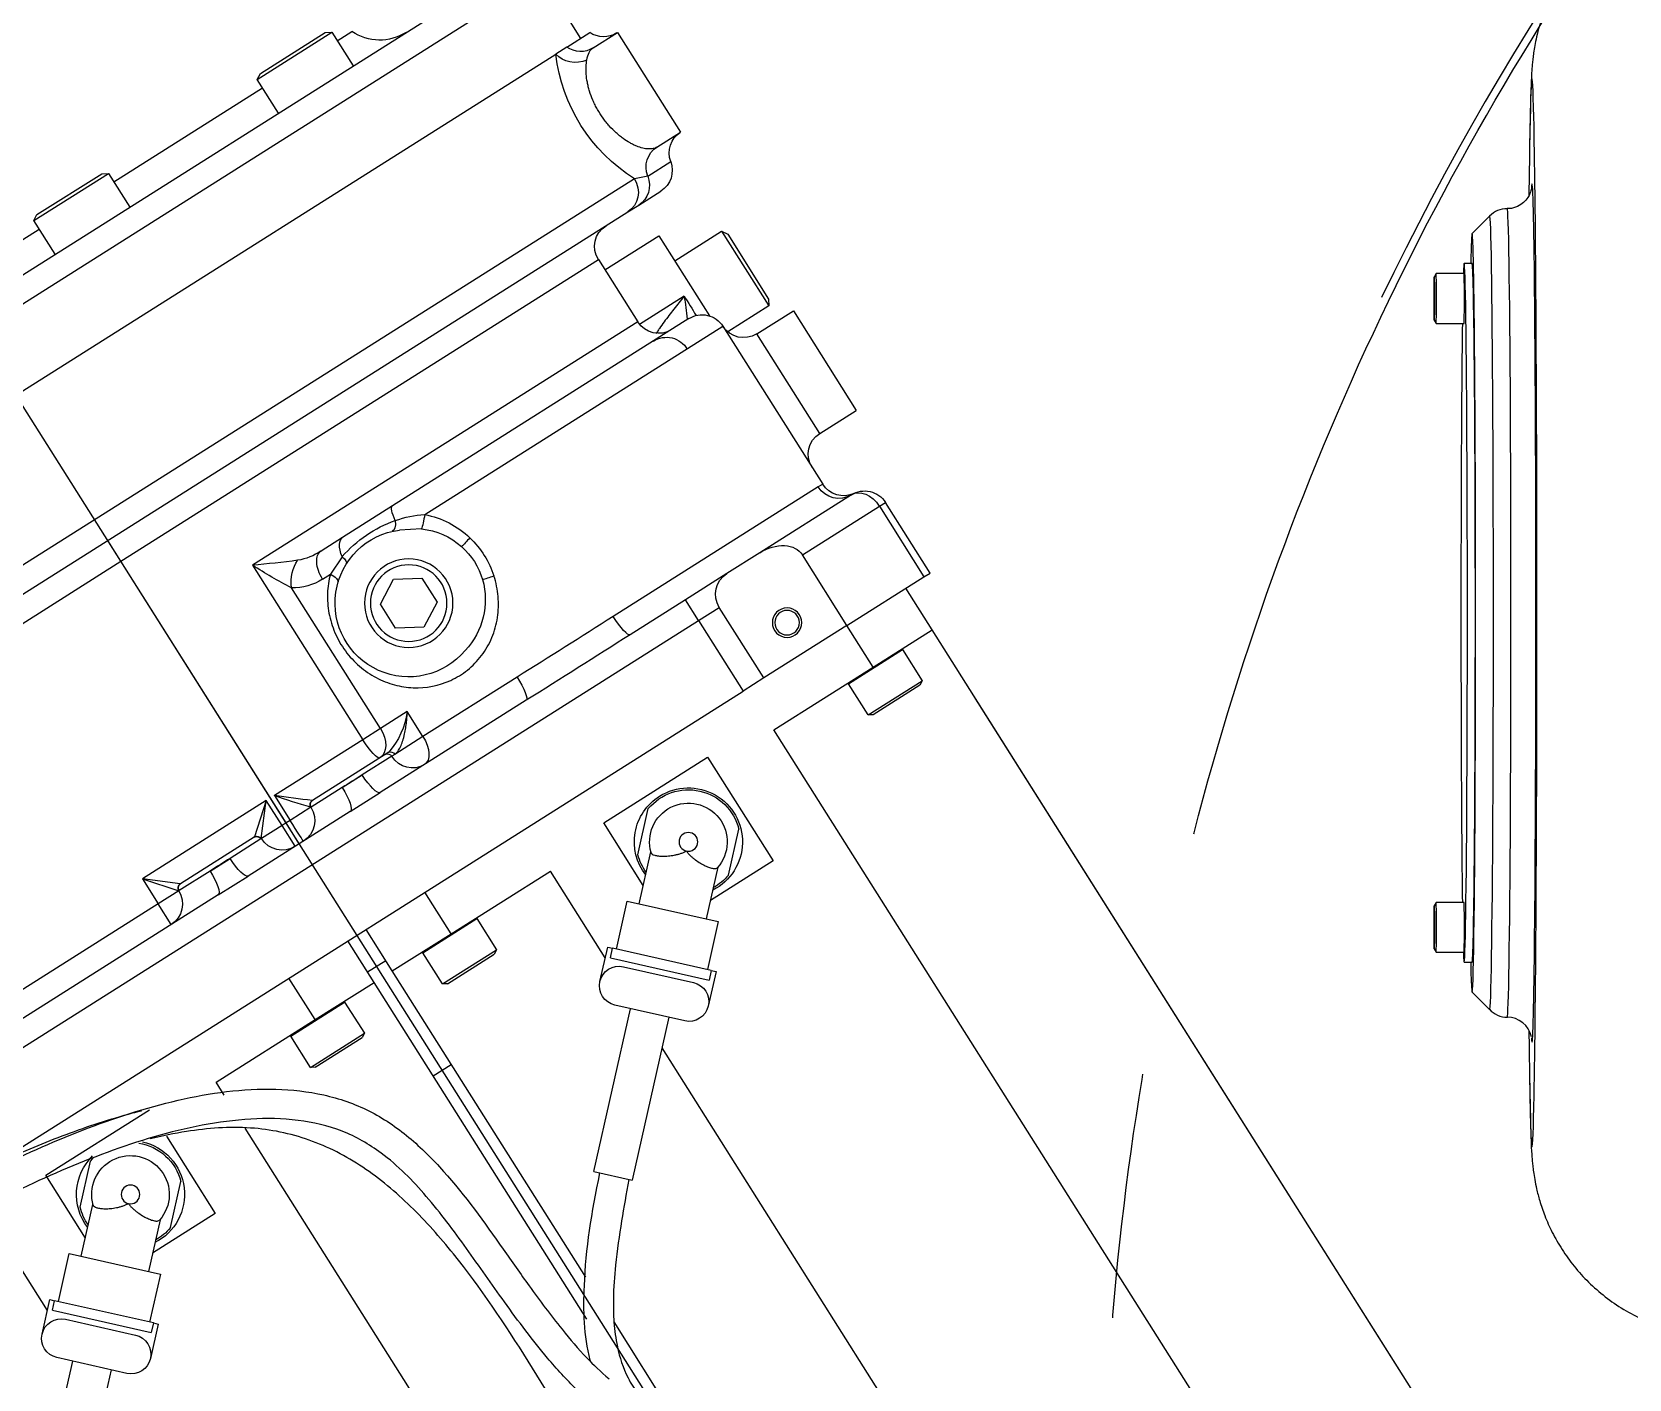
# Model space of a CAD drawing. Header units: millimetres. Extents: x 10462777 to 22643323, y 453826 to 1389191.
# Drawn here: x 11287903.1 to 11288228.3, y 583470.5 to 583744.7 of the extents above; entities that cross this region are included whole.
import ezdxf

# ---------------------------------------------------------------- set-up
doc = ezdxf.new("R2010")
doc.units = ezdxf.units.MM
doc.header["$LTSCALE"] = 200
doc.header["$MEASUREMENT"] = 0
doc.linetypes.add('CENTER2', pattern=[1.125, 0.75, -0.125, 0.125, -0.125])
doc.linetypes.add('PHANTOM', pattern=[2.5, 1.25, -0.25, 0.25, -0.25, 0.25, -0.25])
doc.layers.get('0').update_dxf_attribs({"linetype": 'CONTINUOUS'})
for name, color, linetype in [('$DDT_AUDIT_GENERATED_(1626)', 7, 'CONTINUOUS'), ('$DDT_AUDIT_GENERATED_(77F)', 7, 'CONTINUOUS'), ('$DDT_AUDIT_GENERATED_(7ED)', 7, 'CONTINUOUS'), ('A290-7324-X391', 7, 'CONTINUOUS'), ('A290-7329-X401', 7, 'CONTINUOUS'), ('A290-7329-X402', 7, 'CONTINUOUS'), ('DV1_DEFAULT', 7, 'CONTINUOUS'), ('DV4_Default', 7, 'CONTINUOUS'), ('LIBRL_A6-BA-12X3', 7, 'CONTINUOUS'), ('LIBRL_A6-BA-6X10', 7, 'CONTINUOUS'), ('LIBRL_A6-BA-6X16', 7, 'CONTINUOUS'), ('LIBRL_A6-BA-8X20', 7, 'CONTINUOUS'), ('LIBRL_A97L-0001-', 7, 'CONTINUOUS'), ('LIBRL_A97L-0218-', 7, 'CONTINUOUS')]:
    doc.layers.add(name, color=color, linetype=linetype)
doc.layers.add('LAYOUT', color=8, linetype='CONTINUOUS', lineweight=25)

# ---------------------------------------------------------------- blocks, each defined once
blk = doc.blocks.new('A$C1F6A7A18')
at = {"layer": '$DDT_AUDIT_GENERATED_(1626)', "color": 7, "linetype": 'Continuous', "ltscale": 25.4}
for points, knots in [([(-1381.95, 39.13), (-1381.66, 36.4), (-1380.62, 29.78), (-1376.68, 19.64), (-1370.58, 10.79), (-1363.72, 3.97), (-1356.52, -1.24), (-1348.87, -5.44), (-1338.37, -9.89), (-1324.3, -13.83), (-1306.82, -16.45), (-1286.09, -17.7), (-1262.28, -17.44), (-1235.52, -16.63), (-1213.29, -17.14), (-1196.07, -19.93), (-1184, -23.79), (-1173.25, -30.05), (-1164.49, -39.17), (-1159.32, -48.9), (-1156.89, -55.37), (-1156.09, -57.76)], [0.0170368, 0.0170368, 0.0170368, 0.0170368, 0.0357319, 0.0643153, 0.0880962, 0.1081491, 0.1296404, 0.1483088, 0.1675116, 0.2072936, 0.2475607, 0.2878062, 0.3485319, 0.409483, 0.4699374, 0.4995087, 0.528191, 0.5560649, 0.5837048, 0.6133102, 0.630318, 0.630318, 0.630318, 0.630318]), ([(-1215.15, 20.22), (-1217.34, 18.17), (-1221.44, 14.42), (-1227.79, 8.97), (-1233.35, 4.9), (-1238.1, 2.03), (-1243.08, -0.29), (-1248.2, -1.61), (-1253.34, -1.61), (-1258.02, -0.52), (-1262.7, 1.78), (-1265.16, 3.95), (-1266.41, 5.09)], [0.0433738, 0.0433738, 0.0433738, 0.0433738, 0.1839594, 0.3305406, 0.4405886, 0.5180647, 0.5987651, 0.7057536, 0.7682357, 0.8400691, 0.929255, 1, 1, 1, 1]), ([(-1242.36, -6.18), (-1242.24, -6.15), (-1237.16, -4.52), (-1225.81, 2.28), (-1216.83, 10.15), (-1210.85, 15.95)], [0.311963, 0.311963, 0.311963, 0.311963, 0.3180969, 0.5687714, 0.9587999, 0.9587999, 0.9587999, 0.9587999]), ([(-1269.66, 0.1), (-1267.87, -1.45), (-1264.16, -4.64), (-1255.8, -8.73), (-1246.51, -11.62), (-1237.55, -13.19), (-1229.89, -14.03), (-1220.65, -14.67), (-1209.31, -15.13), (-1196.19, -16.15), (-1184.61, -18.65), (-1175.32, -23.54), (-1168.63, -30.19), (-1163.35, -38.26), (-1157.83, -50.34), (-1153.33, -66.58), (-1150.3, -86.38), (-1148.84, -105.81), (-1148.54, -121.02), (-1148.63, -131.66), (-1148.79, -138.54), (-1148.97, -144.12), (-1149.15, -149.44), (-1149.23, -152.84), (-1149.22, -154.73), (-1149.18, -156.52), (-1149.15, -157.84), (-1149.11, -159.69), (-1149.07, -162.63), (-1149.03, -166.27), (-1149.02, -168.93), (-1149.02, -169.57)], [0, 0, 0, 0, 0.019975, 0.048567, 0.08387, 0.110845, 0.132859, 0.155513, 0.19696, 0.238437, 0.277924, 0.306148, 0.334715, 0.364572, 0.395382, 0.457817, 0.520492, 0.582786, 0.643987, 0.673949, 0.703536, 0.733208, 0.763472, 0.826786, 0.890868, 0.910796, 0.929514, 0.950749, 0.971065, 0.994079, 1, 1, 1, 1]), ([(-1143.04, -166.48), (-1143.04, -165.81), (-1143.05, -163.92), (-1143.09, -160.72), (-1143.14, -157.7), (-1143.2, -155.67), (-1143.22, -154.04), (-1143.22, -152.26), (-1143.15, -149.62), (-1143.03, -145.74), (-1142.85, -140.56), (-1142.67, -133.9), (-1142.53, -123.4), (-1142.74, -108.13), (-1144.04, -88.51), (-1146.86, -68.42), (-1151.84, -48.72), (-1158.84, -33.27), (-1167.1, -22.88), (-1174.82, -16.69), (-1183.9, -12.76), (-1196.83, -9.87), (-1209.85, -9.14), (-1223.25, -8.51), (-1232.47, -7.79), (-1240.91, -6.63), (-1245.07, -5.49), (-1247.28, -4.87)], [0, 0, 0, 0, 0.007378, 0.024331, 0.058648, 0.096405, 0.135972, 0.182449, 0.227806, 0.261024, 0.29319, 0.325221, 0.357689, 0.423678, 0.490932, 0.558597, 0.6259, 0.691917, 0.724374, 0.756482, 0.788696, 0.821405, 0.88719, 0.917499, 0.95409, 0.979437, 1, 1, 1, 1]), ([(-1142.66, -166.69), (-1142.65, -166.58), (-1142.58, -163.89), (-1142.38, -160.19), (-1142.11, -155.54), (-1141.85, -151.94), (-1141.59, -148.72), (-1141.18, -143.74), (-1140.83, -138.54), (-1140.74, -130.4), (-1140.89, -122.41), (-1141.31, -111.59), (-1142.17, -99.01), (-1143.67, -85.49), (-1146.01, -71.62), (-1148.46, -61.85), (-1150.1, -56.76), (-1150.3, -56.16)], [0, 0, 0, 0, 0.0008255, 0.0225664, 0.0413575, 0.0616475, 0.0816584, 0.102278, 0.164878, 0.1950499, 0.2237961, 0.2521587, 0.2816433, 0.3122372, 0.343486, 0.3749829, 0.3791693, 0.3791693, 0.3791693, 0.3791693]), ([(-1148.8, -139.52), (-1148.99, -139.12), (-1149.91, -137.34), (-1152.33, -133.92), (-1156.53, -131.31), (-1161.52, -130.82), (-1166.27, -131.72), (-1171.51, -133.72), (-1177.53, -136.78), (-1184.32, -140.6), (-1191.73, -144.82), (-1199.62, -148.82), (-1206.82, -151.57), (-1213.53, -153.25), (-1220.3, -154.1), (-1229.07, -153.73), (-1237.68, -151.44), (-1245.64, -147.85), (-1252.74, -143.61), (-1259.33, -138.74), (-1262.9, -135.39), (-1264.48, -133.9)], [0.2432917, 0.2432917, 0.2432917, 0.2432917, 0.253326, 0.2895435, 0.3508449, 0.3990532, 0.4458548, 0.4986428, 0.5545317, 0.6086421, 0.6593666, 0.7041225, 0.743803, 0.7670951, 0.7957682, 0.830883, 0.8755997, 0.9034823, 0.9365095, 0.9761243, 1, 1, 1, 1]), ([(-1273.12, -134.12), (-1268.31, -138.7), (-1261.06, -145.38), (-1248.79, -153.21), (-1238.6, -157.48), (-1230.04, -159.48), (-1223.04, -160.04), (-1215.44, -159.71), (-1206.77, -157.97), (-1197.24, -154.37), (-1188.6, -149.95), (-1181.08, -145.66), (-1174.52, -141.97), (-1168.84, -139.1), (-1164.14, -137.31), (-1160.6, -136.82), (-1158.42, -137.31), (-1156.99, -138.23), (-1155.77, -139.41), (-1154.24, -141.85), (-1152.93, -144.76), (-1152.42, -147.23), (-1152.3, -147.85)], [0, 0, 0, 0, 0.087133, 0.153465, 0.205278, 0.246804, 0.280654, 0.308328, 0.360151, 0.415442, 0.474164, 0.534482, 0.597084, 0.663871, 0.733686, 0.798755, 0.851624, 0.880801, 0.906355, 0.945344, 0.988412, 1, 1, 1, 1])]:
    blk.add_open_spline(points, degree=3, knots=knots, dxfattribs=at)
at = {"layer": '$DDT_AUDIT_GENERATED_(77F)', "color": 7, "linetype": 'Continuous', "ltscale": 25.4}
for p, q in [((-1351.8, 132.18), (-1153.5, 132.18)), ((-1153.5, 132.18), (-1143.5, 132.18)), ((-1153.5, 117.98), (-1153.5, 132.18)), ((-1153.5, 117.98), (-1143.5, 117.98)), ((-1153.5, 94.1), (-1153.5, 117.98)), ((-1351.8, 94.1), (-1153.5, 94.1)), ((-1151, 79.68), (-1176, 79.68)), ((-1176, 79.68), (-1176, 64.57)), ((-1151, 54.68), (-1151, 79.68)), ((-1166.1, 54.68), (-1151, 54.68)), ((-1295.1, 40.25), (-1196.08, 40.25)), ((-1174.44, 40.25), (-1153.5, 40.25)), ((-1153.5, 16.37), (-1153.5, 40.25)), ((-1153.5, 16.37), (-1143.5, 16.37)), ((-1153.5, 2.18), (-1153.5, 16.37)), ((-1262.87, 2.18), (-1238.02, 2.18)), ((-1227.22, 2.18), (-1153.5, 2.18)), ((-1176, -2.18), (-1176, 2.18)), ((-1153.5, 2.18), (-1143.5, 2.18)), ((-1151, -2.18), (-1151, 2.18)), ((-1234.61, -2.18), (-1153.5, -2.18)), ((-1153.5, -2.18), (-1143.5, -2.18)), ((-1153.5, -16.37), (-1153.5, -2.18)), ((-1153.5, -16.37), (-1143.5, -16.37)), ((-1153.5, -40.25), (-1153.5, -16.37)), ((-1351.8, -40.25), (-1164.59, -40.25)), ((-1156.58, -40.25), (-1153.5, -40.25)), ((-1176, -54.68), (-1176, -69.78)), ((-1157.4, -54.68), (-1176, -54.68)), ((-1151, -79.68), (-1151, -54.68)), ((-1166.1, -79.68), (-1151, -79.68)), ((-1174.44, -94.1), (-1153.5, -94.1))]:
    blk.add_line(p, q, dxfattribs=at)
at = {"layer": '$DDT_AUDIT_GENERATED_(7ED)', "color": 7, "linetype": 'Continuous', "ltscale": 25.4}
for p, q in [((-1173.58, 70.46), (-1166.79, 77.25)), ((-1171.08, 69.5), (-1178.7, 61.87)), ((-1180.47, 63.64), (-1187.54, 56.57)), ((-1167.04, 50.2), (-1180.47, 63.64)), ((-1160.21, 57.1), (-1153.42, 63.89)), ((-1168.8, 51.97), (-1161.14, 59.63)), ((-1188.81, 57.84), (-1193.91, 52.75)), ((-1188.11, 57.14), (-1189.53, 55.72)), ((-1174.95, 41.15), (-1189.53, 55.72)), ((-1188.11, 57.14), (-1188.81, 57.84)), ((-1188.11, 57.14), (-1173.54, 42.56)), ((-1177.92, 42.43), (-1188.25, 52.75)), ((-1174.11, 43.13), (-1167.04, 50.2)), ((-1193.91, 47.09), (-1183.58, 36.77)), ((-1191.57, 44.76), (-1215.61, 20.72)), ((-1174.95, 41.15), (-1173.54, 42.56)), ((-1172.83, 41.86), (-1173.54, 42.56)), ((-1209.96, 15.06), (-1185.92, 39.1)), ((-1177.92, 36.77), (-1172.83, 41.86)), ((-1209.96, 15.06), (-1215.61, 20.72)), ((-1173.58, -63.89), (-1166.79, -57.1)), ((-1171.08, -64.85), (-1178.7, -72.48)), ((-1180.47, -70.71), (-1187.54, -77.78)), ((-1167.04, -84.15), (-1180.47, -70.71)), ((-1160.21, -77.25), (-1153.42, -70.46)), ((-1168.8, -82.38), (-1161.14, -74.72)), ((-1188.81, -76.51), (-1193.91, -81.6)), ((-1188.11, -77.21), (-1189.53, -78.63)), ((-1188.11, -77.21), (-1188.81, -76.51)), ((-1188.11, -77.21), (-1173.54, -91.79)), ((-1174.95, -93.2), (-1189.53, -78.63)), ((-1177.92, -91.92), (-1188.25, -81.6)), ((-1174.11, -91.22), (-1167.04, -84.15)), ((-1193.91, -87.26), (-1183.58, -97.58)), ((-1191.57, -89.59), (-1215.61, -113.63)), ((-1177.92, -97.58), (-1172.83, -92.49)), ((-1174.95, -93.2), (-1173.54, -91.79)), ((-1172.83, -92.49), (-1173.54, -91.79)), ((-1209.96, -119.29), (-1185.92, -95.25))]:
    blk.add_line(p, q, dxfattribs=at)
for centre in [(-1163.5, 67.18), (-1163.5, -67.18)]:
    blk.add_circle(centre, 1.9, dxfattribs=at)
for centre, radius, start, end in [((-1163.5, 67.18), 11, 0, 185.4788), ((-1163.5, 67.18), 7.9, 286.2811, 163.7189), ((-1163.5, 67.18), 10.6, 341.9365, 108.0635), ((-1163.5, 67.18), 10.6, 161.9365, 183.6713), ((-1163.5, 67.18), 11, 264.5212, 0), ((-1163.5, 67.18), 10.6, 266.3287, 288.0635), ((-1191.08, 49.92), 4, 45, 225), ((-1180.75, 39.6), 4, 225, 45), ((-1163.5, -67.18), 11, 45, 185.4788), ((-1163.5, -67.18), 10.6, 41.5034, 108.0635), ((-1163.5, -67.18), 7.9, 286.2811, 163.7189), ((-1163.5, -67.18), 10.6, 161.9365, 183.6713), ((-1163.5, -67.18), 11, 264.5212, 347.6118), ((-1163.5, -67.18), 10.6, 341.9365, 346.458), ((-1163.5, -67.18), 10.6, 266.3287, 288.0635), ((-1191.08, -84.43), 4, 45, 225), ((-1180.75, -94.75), 4, 225, 45)]:
    blk.add_arc(centre, radius, start, end, dxfattribs=at)
for points, knots in [([(-1164.84, 65.83), (-1164.95, 65.84), (-1165.06, 65.84), (-1165.28, 65.87), (-1165.39, 65.88), (-1165.72, 65.93), (-1165.93, 65.98), (-1166.35, 66.08), (-1166.56, 66.14), (-1166.97, 66.28), (-1167.17, 66.35), (-1167.76, 66.58), (-1168.13, 66.75), (-1168.82, 67.11), (-1169.14, 67.3), (-1169.58, 67.57), (-1169.71, 67.66), (-1169.97, 67.85), (-1170.09, 67.94), (-1170.43, 68.21), (-1170.61, 68.38), (-1170.82, 68.62), (-1170.88, 68.7), (-1170.98, 68.85), (-1171.02, 68.93), (-1171.11, 69.14), (-1171.12, 69.27), (-1171.08, 69.39)], [0, 0, 0, 0, 0.03125, 0.03125, 0.0625, 0.0625, 0.125, 0.125, 0.1875, 0.1875, 0.25, 0.25, 0.375, 0.375, 0.5, 0.5, 0.5625, 0.5625, 0.625, 0.625, 0.75, 0.75, 0.8125, 0.8125, 0.875, 0.875, 1, 1, 1, 1]), ([(-1161.29, 59.59), (-1161.41, 59.56), (-1161.54, 59.57), (-1161.82, 59.68), (-1161.97, 59.78), (-1162.3, 60.07), (-1162.47, 60.25), (-1162.74, 60.59), (-1162.83, 60.71), (-1163.01, 60.96), (-1163.11, 61.1), (-1163.29, 61.39), (-1163.38, 61.54), (-1163.57, 61.86), (-1163.66, 62.03), (-1163.93, 62.55), (-1164.09, 62.92), (-1164.33, 63.51), (-1164.4, 63.71), (-1164.53, 64.12), (-1164.59, 64.33), (-1164.7, 64.75), (-1164.74, 64.96), (-1164.79, 65.28), (-1164.81, 65.39), (-1164.83, 65.61), (-1164.84, 65.72), (-1164.84, 65.83)], [0, 0, 0, 0, 0.125, 0.125, 0.25, 0.25, 0.375, 0.375, 0.4375, 0.4375, 0.5, 0.5, 0.5625, 0.5625, 0.625, 0.625, 0.75, 0.75, 0.8125, 0.8125, 0.875, 0.875, 0.9375, 0.9375, 0.96875, 0.96875, 1, 1, 1, 1]), ([(-1164.84, -68.52), (-1164.95, -68.51), (-1165.06, -68.51), (-1165.28, -68.48), (-1165.39, -68.47), (-1165.72, -68.42), (-1165.93, -68.37), (-1166.35, -68.27), (-1166.56, -68.21), (-1166.97, -68.07), (-1167.17, -68), (-1167.76, -67.77), (-1168.13, -67.6), (-1168.82, -67.24), (-1169.14, -67.05), (-1169.58, -66.78), (-1169.71, -66.69), (-1169.97, -66.5), (-1170.09, -66.41), (-1170.43, -66.14), (-1170.61, -65.97), (-1170.82, -65.73), (-1170.88, -65.65), (-1170.98, -65.5), (-1171.02, -65.42), (-1171.11, -65.21), (-1171.12, -65.08), (-1171.08, -64.96)], [0, 0, 0, 0, 0.03125, 0.03125, 0.0625, 0.0625, 0.125, 0.125, 0.1875, 0.1875, 0.25, 0.25, 0.375, 0.375, 0.5, 0.5, 0.5625, 0.5625, 0.625, 0.625, 0.75, 0.75, 0.8125, 0.8125, 0.875, 0.875, 1, 1, 1, 1]), ([(-1161.29, -74.76), (-1161.41, -74.79), (-1161.54, -74.78), (-1161.82, -74.67), (-1161.97, -74.57), (-1162.3, -74.28), (-1162.47, -74.1), (-1162.74, -73.76), (-1162.83, -73.64), (-1163.01, -73.39), (-1163.11, -73.25), (-1163.29, -72.96), (-1163.38, -72.81), (-1163.57, -72.49), (-1163.66, -72.32), (-1163.93, -71.8), (-1164.09, -71.43), (-1164.33, -70.84), (-1164.4, -70.64), (-1164.53, -70.23), (-1164.59, -70.02), (-1164.7, -69.6), (-1164.74, -69.39), (-1164.79, -69.07), (-1164.81, -68.96), (-1164.83, -68.74), (-1164.84, -68.63), (-1164.84, -68.52)], [0, 0, 0, 0, 0.125, 0.125, 0.25, 0.25, 0.375, 0.375, 0.4375, 0.4375, 0.5, 0.5, 0.5625, 0.5625, 0.625, 0.625, 0.75, 0.75, 0.8125, 0.8125, 0.875, 0.875, 0.9375, 0.9375, 0.96875, 0.96875, 1, 1, 1, 1])]:
    blk.add_open_spline(points, degree=3, knots=knots, dxfattribs=at)
at = {"layer": 'A290-7329-X401', "color": 7, "linetype": 'Continuous', "ltscale": 25.4}
for p, q in [((-1107.5, 134.18), (-1107.5, 143)), ((-1083.5, 143), (-1107.5, 143)), ((-1083.5, 134.18), (-1083.5, 143)), ((-1040.5, 137.29), (-1040.5, 143)), ((-1016.5, 143), (-1040.5, 143)), ((-1016.5, 137.08), (-1016.5, 143)), ((-1143.5, 136.54), (-1143.5, 138)), ((-1143.5, 138), (-1126.5, 138)), ((-1126.5, 136.54), (-1126.5, 138)), ((-1044.5, 132.59), (-1044.5, 138.1)), ((-1013.5, 132.68), (-1013.5, 138.22)), ((-1143.5, 118), (-1143.5, 136.54)), ((-1126.5, 136.54), (-1143.5, 136.54)), ((-1126.5, 118), (-1126.5, 136.54)), ((-1107.5, 134.18), (-1083.5, 134.18)), ((-1121.5, 133), (-1121.5, 110.93)), ((-1048.5, 127.88), (-1048.5, 133.2)), ((-1044.5, 132.59), (-1043.5, 129.99)), ((-1013.5, 132.68), (-1013.5, 129.99)), ((-1116.57, 129.18), (-1116.5, 128.09)), ((-1078.5, 129.18), (-1116.57, 129.18)), ((-1116.5, 128.09), (-1116.5, 78.74)), ((-1078.5, 57.38), (-1078.5, 129.18)), ((-1056, 128), (-1075.28, 128)), ((-1056, 115), (-1056, 128)), ((-1048.5, 125.28), (-1048.5, 127.88)), ((-1043.5, 129.99), (-1043.5, -59.51)), ((-1013.5, -75.06), (-1013.5, 129.99)), ((-1073.5, 124.18), (-1073.5, 52.8)), ((-1069.13, 125.76), (-1069.13, 115.04)), ((-1048.5, -57.35), (-1048.5, 125.28)), ((-1143.5, 118), (-1143.5, 98)), ((-1143.5, 118), (-1126.5, 118)), ((-1068.5, 115), (-1068.5, 22.24)), ((-1053.5, 115), (-1068.5, 115)), ((-1053.5, 0), (-1053.5, 115)), ((-1121.5, 110.93), (-1121.5, 103)), ((-1121.5, 103), (-1121.5, 93)), ((-1143.5, 98), (-1143.5, 93)), ((-1143.5, 98), (-1126.5, 98)), ((-1126.5, 93), (-1126.5, 98)), ((-1143.5, -93), (-1143.5, 93)), ((-1126.5, 93), (-1143.5, 93)), ((-1126.5, 93), (-1121.5, 93)), ((-1126.5, -93), (-1126.5, 93)), ((-1121.5, 93), (-1121.5, 79.67)), ((-1116.5, 55.61), (-1116.5, 32.95)), ((-1121.5, 54.68), (-1121.5, 19.52)), ((-1080.61, 55.26), (-1078.41, 51.35)), ((-1073.5, 52.8), (-1073.5, 40.78)), ((-1073.5, 40.78), (-1073.5, 35.57)), ((-1076.77, 38.6), (-1078.5, 34.67)), ((-1116.5, 32.95), (-1116.5, 26.15)), ((-1116.5, 32.95), (-1110.5, 32.95)), ((-1110.5, 32.95), (-1110.5, 26.49)), ((-1078.5, 32.79), (-1078.5, 34.67)), ((-1116.5, 26.15), (-1116.5, 25.43)), ((-1110.5, 26.49), (-1110.5, 22.24)), ((-1110.5, 26.49), (-1076.6, 26.49)), ((-1116.5, 25.43), (-1116.5, 18.32)), ((-1115.5, 25.34), (-1115.5, 24.48)), ((-1115.5, 24.48), (-1115.5, 7.01)), ((-1121.5, 12.3), (-1121.5, 19.52)), ((-1110.5, 22.24), (-1110.5, 0.95)), ((-1068.5, 22.24), (-1110.5, 22.24)), ((-1116.5, 13.5), (-1116.5, 18.32)), ((-1116.5, 13.5), (-1116.5, 6.02)), ((-1121.5, 12.3), (-1121.5, -12.3)), ((-1115.5, 7.01), (-1115.49, 6.96)), ((-1116.5, 6.02), (-1116.5, 5.96)), ((-1116.49, 5.96), (-1116.5, 6.02)), ((-1116.5, 5.96), (-1116.5, 0.95)), ((-1116.5, 5.96), (-1116.49, 5.96)), ((-1121.5, 0), (-1116.5, 0)), ((-1116.5, 0.95), (-1116.5, 0)), ((-1110.5, 0.95), (-1116.5, 0.95)), ((-1116.5, 0), (-1053.5, 0)), ((-1116.5, 0), (-1116.5, -0.99)), ((-1053.5, 0), (-1048.5, 0)), ((-1053.5, -77.78), (-1053.5, 0)), ((-1121.5, -0.99), (-1116.5, -0.99)), ((-1116.5, -0.99), (-1116.5, -5.96)), ((-1116.5, -0.99), (-1110.5, -0.99)), ((-1116.47, -5.96), (-1110.5, -0.99)), ((-1110.5, -0.99), (-1115.47, -6.96)), ((-1110.5, -0.99), (-1110.5, -30.83)), ((-1116.5, -5.96), (-1116.5, -6.06)), ((-1116.5, -6.06), (-1116.47, -5.96)), ((-1116.47, -5.96), (-1116.5, -5.96)), ((-1116.5, -6.06), (-1116.5, -13.5)), ((-1115.47, -6.96), (-1115.5, -7.05)), ((-1115.5, -7.05), (-1115.5, -24.77)), ((-1121.5, -19.52), (-1121.5, -12.3)), ((-1116.5, -18.32), (-1116.5, -13.5)), ((-1116.5, -18.32), (-1116.5, -25.76)), ((-1121.5, -19.52), (-1121.5, -93)), ((-1116.47, -25.86), (-1116.5, -25.76)), ((-1116.5, -25.76), (-1116.5, -25.86)), ((-1116.5, -25.86), (-1116.5, -30.83)), ((-1116.5, -25.86), (-1116.47, -25.86)), ((-1110.5, -30.83), (-1116.47, -25.86)), ((-1115.5, -24.77), (-1115.47, -24.86)), ((-1115.47, -24.86), (-1110.5, -30.83)), ((-1121.5, -30.83), (-1116.5, -30.83)), ((-1110.5, -30.83), (-1116.5, -30.83)), ((-1116.5, -30.83), (-1116.5, -103.52))]:
    blk.add_line(p, q, dxfattribs=at)
for radius in [3, 2.5]:
    blk.add_circle((-1136.5, 108), radius, dxfattribs=at)
for centre, radius, start, end in [((-1045.5, 143), 5, 281.537, 0), ((-1011.5, 142.8), 5, 180, 246.4218), ((-1126.5, 133), 5, 0, 90), ((-1043.5, 133.2), 5, 101.537, 180), ((-1116.57, 134.18), 5, 186.7487, 270), ((-1112.5, 134.18), 5, 270, 0), ((-1078.5, 134.18), 5, 180, 270), ((-1078.5, 124.18), 5, 0, 90), ((-1028.5, 161.42), 34.83, 244.4878, 295.5122), ((-1052, 82.85), 46.2, 111.7539, 117.5606), ((-1068.5, 120), 5, 180, 270), ((-1053.5, 120), 5, 270, 0), ((-1126.5, 103), 5, 270, 0), ((1289.74, 67.18), 2411.27, 179.70313, 180.29687), ((-84.09, 67.18), 1032.47, 179.35841, 180.64159), ((-1092, 44.35), 18.84, 75.9238, 104.0762), ((-1091.77, 45.03), 18.13, 42.9452, 76.1063), ((-1091.66, 45.78), 15.11, 106.5957, 165.4017), ((-1092, 46.07), 14.74, 74.3394, 105.6606), ((-1091.86, 46.56), 14.22, 37.7272, 74.3547), ((-1096.21, 47.37), 20.34, 12.1704, 29.4585), ((-1092, 45), 15, 162.2061, 25.025), ((-1101.21, 45.97), 25.53, 343.2378, 12.8907), ((-1100.45, 20.9), 15.69, 129.8237, 163.5626), ((-1067.96, 32.53), 10.54, 178.5678, 214.9468), ((-1061.4, 35.24), 12.1, 178.4781, 202.8884), ((-863.24, 127.65), 230.74, 204.8895, 207.1815), ((-1035.29, 95.44), 80.38, 239.0702, 245.5953), ((-804.85, 15.91), 311.66, 179.5578, 180.4422), ((-994.37, 102.35), 154.17, 218.2222, 221.1259), ((-1044.61, 85.67), 107.33, 227.9587, 232.1279), ((-804.85, -15.91), 311.66, 179.5578, 180.4422)]:
    blk.add_arc(centre, radius, start, end, dxfattribs=at)
for centre, major_axis, ratio, start_param, end_param in [((-1045.5, 137.29), (-5, 0), 0.960082, 1.772154, 3.141593), ((-1011.5, 137.08), (5, 0), 0.959966, 3.141593, 4.300872), ((-1126.5, 133), (-5, 0), 0.707107, 3.141593, 4.712389), ((-1013.5, 134.7), (2.78, -4.16), 0.841728, 4.200085, 5.612257), ((-1116.5, 133), (-5, 0), 0.982461, 0, 1.570796), ((-1043.5, 127.88), (-5, 0), 0.960082, 4.913747, 6.283185), ((-1043.5, 125.28), (-5, 0), 0.941982, 4.712389, 6.283185), ((-1071, 122.26), (-15, 0), 0.235103, 4.587061, 4.896644), ((-1078.5, 115.62), (-5, 0), 0.99061, 3.141593, 4.728116), ((-1126.5, 110.93), (0, -7.07), 0.707107, 1.570796, 3.141593), ((-1116.5, 79.67), (-5, 0), 0.186471, 0, 1.570796), ((-1096.58, 62.41), (0.76, -2.9), 0.018727, 0.729885, 1.641799), ((-1087.42, 62.41), (-0.76, -2.9), 0.018727, 4.641387, 5.553301), ((-1116.5, 54.68), (-5, 0), 0.186471, 4.712389, 6.283185), ((-1078.5, 56.91), (-2.25, -1.98), 0.119144, 4.607698, 5.809483), ((-1078.5, 52.8), (-5, 0), 0.252206, 2.020395, 3.141593), ((-1075.02, 50.98), (2.83, 1), 0.380581, 1.911775, 3.141593), ((-1078.5, 40.78), (-5, 0), 0.463121, 1.924455, 3.141593), ((-1075.73, 37.3), (2.71, -1.28), 0.282223, 2.093094, 3.141593), ((-1116.5, 30.19), (-5, 0), 0.552058, 4.712389, 6.283185), ((-1078.5, 33.09), (2.25, -1.98), 0.419264, 1.924961, 3.141593), ((-1078.5, 35.57), (-5, 0), 0.554539, 1.570796, 3.141593), ((-1116.5, 30.19), (-5, 0), 0.951823, 0, 1.570796), ((-1076.6, 29.77), (-3.91, -3.11), 0.562525, 1.149855, 2.387913), ((-1116.5, 25.34), (-1, 0), 0.80825, 3.141593, 4.712389), ((-1110.5, 23.21), (-5, 0), 0.656178, 4.712389, 6.283185), ((-1116.5, 24.48), (-1, 0), 0.951823, 3.141593, 4.712389), ((-1110.5, 23.21), (-5, 0), 0.193427, 0, 1.570796), ((-1116.5, 19.52), (-5, 0), 0.240533, 0, 1.570796), ((-1116.5, 12.3), (-5, 0), 0.240533, 4.712389, 6.283185), ((-1116.5, 7.01), (-1, 0), 0.988609, 1.570796, 3.141593), ((-1116.49, 6.96), (-0.826, -0.563), 0.992131, 0.975996, 2.54357), ((-1116.5, 0.99), (-5, 0), 0.994608, 4.712389, 6.283185), ((-1116.5, 0.99), (-5, 0), 0.008256, 0, 1.570796), ((-1116.5, -0.99), (-5, 0), 0.99458, 0, 1.570796), ((-1116.5, -7.05), (-1, 0), 0.984871, 3.141593, 4.712389), ((-1116.47, -6.96), (-0.707, 0.707), 0.989247, 3.932396, 5.492382), ((-1116.5, -12.3), (-5, 0), 0.240533, 0, 1.570796), ((-1116.5, -19.52), (-5, 0), 0.240533, 4.712389, 6.283185), ((-1116.5, -30.83), (-5, 0), 0.99458, 4.712389, 6.283185), ((-1116.5, -24.77), (-1, 0), 0.984871, 1.570796, 3.141593), ((-1116.47, -24.86), (-0.707, -0.707), 0.989247, 0.790804, 2.350789)]:
    blk.add_ellipse(centre, major_axis=major_axis, ratio=ratio, start_param=start_param, end_param=end_param, dxfattribs=at)
for points, knots in [([(-1040.5, 137.29), (-1040.5, 137.02), (-1040.45, 136.75), (-1040.24, 136.19), (-1040.09, 135.91), (-1039.79, 135.48), (-1039.68, 135.33), (-1039.43, 135.05), (-1039.3, 134.9), (-1038.86, 134.48), (-1038.52, 134.2), (-1037.95, 133.79), (-1037.74, 133.65), (-1037.32, 133.39), (-1037.09, 133.26), (-1036.39, 132.88), (-1035.89, 132.64), (-1035.08, 132.32), (-1034.8, 132.22), (-1034.22, 132.02), (-1033.91, 131.93), (-1032.99, 131.67), (-1032.35, 131.52), (-1031.36, 131.36), (-1031.03, 131.31), (-1030.35, 131.23), (-1030, 131.2), (-1028.95, 131.14), (-1028.25, 131.14), (-1027.21, 131.19), (-1026.86, 131.21), (-1026.17, 131.29), (-1025.83, 131.33), (-1024.82, 131.49), (-1024.18, 131.63), (-1023.25, 131.88), (-1022.94, 131.97), (-1022.35, 132.16), (-1022.07, 132.27), (-1021.24, 132.59), (-1020.73, 132.82), (-1020.01, 133.2), (-1019.78, 133.33), (-1019.35, 133.59), (-1019.14, 133.73), (-1018.56, 134.14), (-1018.21, 134.42), (-1017.91, 134.7)], [0, 0, 0, 0, 0.0625, 0.0625, 0.125, 0.125, 0.15625, 0.15625, 0.1875, 0.1875, 0.25, 0.25, 0.28125, 0.28125, 0.3125, 0.3125, 0.375, 0.375, 0.40625, 0.40625, 0.4375, 0.4375, 0.5, 0.5, 0.53125, 0.53125, 0.5625, 0.5625, 0.625, 0.625, 0.65625, 0.65625, 0.6875, 0.6875, 0.75, 0.75, 0.78125, 0.78125, 0.8125, 0.8125, 0.875, 0.875, 0.90625, 0.90625, 0.9375, 0.9375, 1, 1, 1, 1]), ([(-1017.91, 134.7), (-1017.45, 135.14), (-1017.1, 135.52), (-1016.74, 136.09), (-1016.65, 136.29), (-1016.53, 136.68), (-1016.5, 136.88), (-1016.5, 137.08)], [0, 0, 0, 0, 0.5, 0.5, 0.75, 0.75, 1, 1, 1, 1]), ([(-1069.13, 125.76), (-1069.32, 125.24), (-1069.5, 124.71), (-1069.87, 123.66), (-1070.06, 123.13), (-1070.42, 122.09), (-1070.61, 121.57), (-1070.98, 120.54), (-1071.17, 120.03), (-1071.57, 119.01), (-1071.77, 118.51), (-1072.08, 117.8), (-1072.19, 117.56), (-1072.37, 117.17), (-1072.45, 117.01), (-1072.53, 116.86)], [0, 0, 0, 0, 0.125, 0.125, 0.25, 0.25, 0.375, 0.375, 0.5, 0.5, 0.625, 0.625, 0.6875, 0.6875, 0.7325022, 0.7325022, 0.7325022, 0.7325022]), ([(-1078.5, 34.67), (-1079.39, 33.7), (-1080.38, 32.85), (-1082.57, 31.34), (-1083.78, 30.69), (-1086.32, 29.68), (-1087.66, 29.31), (-1090.49, 28.86), (-1091.91, 28.8), (-1094.75, 29), (-1096.17, 29.27), (-1098.83, 30.08), (-1100.11, 30.64), (-1102.45, 31.98), (-1103.53, 32.78), (-1105.46, 34.56), (-1106.31, 35.53), (-1108.52, 38.74), (-1109.5, 41.19), (-1110.03, 45.16), (-1110.05, 46.49), (-1109.75, 49.18), (-1109.42, 50.54), (-1108.45, 53.13), (-1107.79, 54.39), (-1106.16, 56.72), (-1105.21, 57.77), (-1103.05, 59.64), (-1101.86, 60.45), (-1099.33, 61.76), (-1097.97, 62.28), (-1096.58, 62.63)], [0, 0, 0, 0, 0.0625, 0.0625, 0.125, 0.125, 0.1875, 0.1875, 0.25, 0.25, 0.3125, 0.3125, 0.375, 0.375, 0.4375, 0.4375, 0.5, 0.5, 0.625, 0.625, 0.6875, 0.6875, 0.75, 0.75, 0.8125, 0.8125, 0.875, 0.875, 0.9375, 0.9375, 1, 1, 1, 1]), ([(-1116.5, 26.15), (-1116.5, 26.4), (-1116.44, 26.68), (-1116.25, 27.15), (-1116.18, 27.31), (-1116.01, 27.63), (-1115.92, 27.79), (-1115.61, 28.28), (-1115.37, 28.6), (-1114.98, 29.08), (-1114.84, 29.24), (-1114.57, 29.55), (-1114.43, 29.7), (-1113.99, 30.15), (-1113.69, 30.43), (-1113.08, 30.99), (-1112.76, 31.26), (-1112.12, 31.78), (-1111.8, 32.03), (-1111.32, 32.38), (-1111.15, 32.5), (-1110.83, 32.73), (-1110.66, 32.84), (-1110.5, 32.95)], [0, 0, 0, 0, 0.125, 0.125, 0.1875, 0.1875, 0.25, 0.25, 0.375, 0.375, 0.4375, 0.4375, 0.5, 0.5, 0.625, 0.625, 0.75, 0.75, 0.875, 0.875, 0.9375, 0.9375, 1, 1, 1, 1])]:
    blk.add_open_spline(points, degree=3, knots=knots, dxfattribs=at)
at = {"layer": 'A290-7329-X402', "color": 7, "linetype": 'Continuous', "ltscale": 25.4}
for p, q in [((-998.5, 136), (-1013.5, 136)), ((-998.5, -136), (-998.5, 136)), ((-993.5, -131), (-993.5, 131)), ((-987.44, 93.85), (-987.44, 97.4)), ((-987.44, 40.06), (-987.44, 75.85)), ((-987.44, -22.06), (-987.44, 22.06))]:
    blk.add_line(p, q, dxfattribs=at)
blk.add_arc((-983.5, 106.59), 10, 180, 246.8014, dxfattribs=at)
at = {"layer": 'DV4_Default', "color": 7, "linetype": 'Continuous', "ltscale": 25.4}
blk.add_line((-1359.3, 132.18), (-1169.54, 132.18), dxfattribs=at)
at = {"layer": 'DV4_Default', "color": 1, "linetype": 'CENTER2', "ltscale": 25.4}
blk.add_line((-1409.93, 0), (54.05, 0), dxfattribs=at)
at = {"layer": 'LIBRL_A6-BA-12X3', "color": 7, "linetype": 'Continuous', "ltscale": 25.4}
for p, q in [((-985.4, 93.85), (-993.5, 93.85)), ((-985.4, 75.85), (-985.4, 93.85)), ((-984.7, 92.64), (-985.4, 93.85)), ((-984.7, 77.07), (-984.7, 92.64)), ((-993.5, 75.85), (-985.4, 75.85)), ((-985.4, 75.85), (-984.7, 77.07)), ((-985.4, 40.06), (-993.5, 40.06)), ((-985.4, 22.06), (-985.4, 40.06)), ((-984.7, 38.85), (-985.4, 40.06)), ((-984.7, 23.27), (-984.7, 38.85)), ((-985.4, 22.06), (-984.7, 23.27)), ((-993.5, 22.06), (-985.4, 22.06))]:
    blk.add_line(p, q, dxfattribs=at)
at = {"layer": 'LIBRL_A6-BA-8X20', "color": 7, "linetype": 'Continuous', "ltscale": 25.4}
for p, q in [((-1161.2, 124.94), (-1161.7, 124.07)), ((-1161.7, 124.07), (-1161.7, 112.81)), ((-1161.2, 111.94), (-1161.2, 124.94)), ((-1153.7, 124.94), (-1161.2, 124.94)), ((-1153.7, 111.94), (-1153.7, 124.94)), ((-1161.7, 112.81), (-1161.2, 111.94)), ((-1161.2, 111.94), (-1153.7, 111.94)), ((-1161.2, 22.41), (-1161.7, 21.54)), ((-1161.7, 10.28), (-1161.7, 21.54)), ((-1161.2, 9.41), (-1161.2, 22.41)), ((-1153.7, 22.41), (-1161.2, 22.41)), ((-1153.7, 9.41), (-1153.7, 22.41)), ((-1161.7, 10.28), (-1161.2, 9.41)), ((-1161.2, 9.41), (-1153.7, 9.41)), ((-1161.2, -9.41), (-1161.7, -10.28)), ((-1161.2, -22.41), (-1161.2, -9.41)), ((-1153.7, -9.41), (-1161.2, -9.41)), ((-1153.7, -22.41), (-1153.7, -9.41)), ((-1161.7, -21.54), (-1161.7, -10.28)), ((-1161.7, -21.54), (-1161.2, -22.41)), ((-1161.2, -22.41), (-1153.7, -22.41))]:
    blk.add_line(p, q, dxfattribs=at)
at = {"layer": 'LIBRL_A97L-0001-', "color": 7, "linetype": 'Continuous', "ltscale": 25.4}
for p, q in [((-1153.5, 124.94), (-1153.7, 124.94)), ((-1153.7, 111.94), (-1153.7, 124.94)), ((-1153.7, 111.94), (-1153.5, 111.94)), ((-1153.5, 22.41), (-1153.7, 22.41)), ((-1153.7, 9.41), (-1153.7, 22.41)), ((-1153.7, 9.41), (-1153.5, 9.41)), ((-1153.5, -9.41), (-1153.7, -9.41)), ((-1153.7, -22.41), (-1153.7, -9.41)), ((-1153.7, -22.41), (-1153.5, -22.41))]:
    blk.add_line(p, q, dxfattribs=at)
at = {"layer": 'LIBRL_A97L-0218-', "color": 7, "linetype": 'Continuous', "ltscale": 25.4}
for p, q in [((-1078.79, 140), (-1080, 139.3)), ((-1063.21, 140), (-1078.79, 140)), ((-1062, 139.3), (-1063.21, 140)), ((-1080, 139.3), (-1080, 129.41)), ((-1062, 139.3), (-1080, 139.3)), ((-1062, 128), (-1062, 139.3)), ((-1094.89, 50), (-1097.77, 45)), ((-1089.11, 50), (-1094.89, 50)), ((-1086.23, 45), (-1089.11, 50)), ((-1097.77, 45), (-1094.89, 40)), ((-1089.11, 40), (-1086.23, 45)), ((-1094.89, 40), (-1089.11, 40))]:
    blk.add_line(p, q, dxfattribs=at)
for radius in [9, 7.79]:
    blk.add_circle((-1092, 45), radius, dxfattribs=at)
blk = doc.blocks.new('A$C7DA30AB0')
at = {"layer": 'A290-7324-X391', "color": 7, "linetype": 'Continuous', "ltscale": 25.4}
for p, q in [((2511.9, 3289.13, 0), (2510.28, 3289.13, 0)), ((2510.28, 3146.89, 0), (2511.9, 3146.89, 0))]:
    blk.add_line(p, q, dxfattribs=at)
for centre, start_param, end_param in [((2510.28, 3218.01, 0), 0, 0.239619), ((2510.28, 3218.01, 0), 2.901974, 6.283185), ((2511.9, 3218.01, 0), 3.141593, 6.283185), ((2510.28, 3218.01, 0), 0.594245, 2.547348)]:
    blk.add_ellipse(centre, major_axis=(0, 71.12), ratio=0.009264, start_param=start_param, end_param=end_param, dxfattribs=at)
at = {"layer": 'DV1_DEFAULT', "color": 7, "linetype": 'CENTER2', "ltscale": 25.4}
blk.add_arc((3025.99, 3025.99, 0), 590.95, 136.81057, 154.30656, dxfattribs=at)
at = {"layer": 'LAYOUT', "color": 6, "linetype": 'PHANTOM'}
for centre, radius in [((3030.45, 3025.99, 0), 2693.02), ((3025.99, 3025.99, 0), 589.24)]:
    blk.add_circle(centre, radius, dxfattribs=at)
at = {"layer": 'LIBRL_A6-BA-6X10', "color": 7, "linetype": 'Continuous', "ltscale": 25.4}
for p, q in [((2504.17, 3284.56, 0), (2504.15, 3282.02, 0)), ((2504.19, 3284.56, 0), (2504.17, 3284.56, 0)), ((2504.59, 3287.1, 0), (2504.18, 3286.39, 0)), ((2504.21, 3282.02, 0), (2504.19, 3284.56, 0)), ((2510.28, 3287.1, 0), (2504.59, 3287.1, 0)), ((2504.21, 3282.02, 0), (2504.15, 3282.02, 0)), ((2504.15, 3282.02, 0), (2504.17, 3279.48, 0)), ((2504.19, 3279.48, 0), (2504.21, 3282.02, 0)), ((2504.17, 3279.48, 0), (2504.19, 3279.48, 0)), ((2504.18, 3277.64, 0), (2504.59, 3276.94, 0)), ((2504.59, 3276.94, 0), (2510.28, 3276.94, 0)), ((2504.59, 3159.08, 0), (2504.18, 3158.38, 0)), ((2510.28, 3159.08, 0), (2504.59, 3159.08, 0)), ((2504.17, 3156.54, 0), (2504.15, 3154, 0)), ((2504.19, 3156.54, 0), (2504.17, 3156.54, 0)), ((2504.21, 3154, 0), (2504.19, 3156.54, 0)), ((2504.21, 3154, 0), (2504.15, 3154, 0)), ((2504.15, 3154, 0), (2504.17, 3151.46, 0)), ((2504.17, 3151.46, 0), (2504.19, 3151.46, 0)), ((2504.19, 3151.46, 0), (2504.21, 3154, 0)), ((2504.18, 3149.63, 0), (2504.59, 3148.92, 0)), ((2504.59, 3148.92, 0), (2510.28, 3148.92, 0))]:
    blk.add_line(p, q, dxfattribs=at)
for centre, major_axis in [((2504.18, 3282.02, 0), (0, -4.38)), ((2504.18, 3154, 0), (0, 4.38))]:
    blk.add_ellipse(centre, major_axis=major_axis, ratio=0.009264, dxfattribs=at)
for centre, major_axis, start_param, end_param in [((2504.59, 3282.02, 0), (0, -5.08), 0, 3.141593), ((2510.28, 3282.02, 0), (0, -5.08), 0, 3.141593), ((2504.59, 3282.02, 0), (0, -5.08), 6.267139, 6.283185), ((2504.59, 3154, 0), (0, 5.08), 3.125546, 6.283185), ((2510.28, 3154, 0), (0, 5.08), 3.141593, 6.283185)]:
    blk.add_ellipse(centre, major_axis=major_axis, ratio=0.009264, start_param=start_param, end_param=end_param, dxfattribs=at)
at = {"layer": 'LIBRL_A6-BA-6X16', "color": 7, "linetype": 'Continuous', "ltscale": 25.4}
for p, q in [((2515.49, 3298.82, 0), (2511.89, 3295.22, 0)), ((2511.89, 3140.8, 0), (2515.49, 3137.21, 0))]:
    blk.add_line(p, q, dxfattribs=at)
for centre, radius, start, end in [((2518.82, 3295.68, 0), 4.57, 87.051, 137.3153), ((2519.04, 3140.59, 0), 4.87, 221.835, 270.555), ((2519.02, 3130.67, 0), 5.05, 11.8803, 90.0938)]:
    blk.add_arc(centre, radius, start, end, dxfattribs=at)
for centre, major_axis, start_param, end_param in [((2524.09, 3218.01, 0), (0, -108.71), 2.760184, 3.645581), ((2524.09, 3218.01, 0), (0, -108.71), 0.442847, 2.760184), ((2524.09, 3218.01, 0), (0, -108.71), 3.645581, 3.814485), ((2524.09, 3218.01, 0), (0, -87.38), 3.188406, 3.292781), ((2524.09, 3218.01, 0), (0, -87.38), 3.067138, 3.188406), ((2524.09, 3218.01, 0), (0, -87.38), 0.122548, 3.067138), ((2515.49, 3218.01, 0), (0, -80.81), 0, 3.151142), ((2519.05, 3218.01, 0), (0, -82.3), 0, 3.141736), ((2511.9, 3218.01, 0), (0, 77.22), 0, 0.400021), ((2511.9, 3218.01, 0), (0, 77.22), 2.741571, 6.283185), ((2515.49, 3218.01, 0), (0, -80.81), 6.27298, 6.283185), ((2524.09, 3218.01, 0), (0, -108.71), 5.612418, 5.736629), ((2524.09, 3218.01, 0), (0, -87.38), 6.142788, 6.234103), ((2524.09, 3218.01, 0), (0, -87.38), 6.234103, 6.283185), ((2524.09, 3218.01, 0), (0, -87.38), 0, 0.122548), ((2524.09, 3218.01, 0), (0, -108.71), 5.736629, 6.283185), ((2524.09, 3218.01, 0), (0, -108.71), 0, 0.442847)]:
    blk.add_ellipse(centre, major_axis=major_axis, ratio=0.009264, start_param=start_param, end_param=end_param, dxfattribs=at)
for points, knots in [([(2562.7, 3365.33, 0), (2560.9, 3365.27, 0), (2557.9, 3365.15, 0), (2553.1, 3364.22, 0), (2548.7, 3362.8, 0), (2544.59, 3360.92, 0), (2540.85, 3358.65, 0), (2537.49, 3356.06, 0), (2534.53, 3353.23, 0), (2531.98, 3350.22, 0), (2529.84, 3347.11, 0), (2528.1, 3344, 0), (2526.77, 3340.99, 0), (2525.8, 3338.24, 0), (2525.15, 3335.86, 0), (2524.73, 3333.91, 0), (2524.46, 3332.33, 0), (2524.29, 3331.03, 0), (2524.16, 3329.88, 0), (2524.07, 3328.77, 0), (2523.99, 3327.48, 0), (2523.9, 3325.75, 0), (2523.82, 3323.4, 0), (2523.73, 3320.28, 0), (2523.67, 3317.07, 0), (2523.63, 3314.86, 0), (2523.61, 3313.9, 0)], [0, 0, 0, 0, 0.046593, 0.091877, 0.135799, 0.178437, 0.219821, 0.259942, 0.298753, 0.336164, 0.372024, 0.406074, 0.43783, 0.466413, 0.49089, 0.511691, 0.530755, 0.550476, 0.572642, 0.600292, 0.638233, 0.697676, 0.783366, 0.864243, 0.950071, 1, 1, 1, 1]), ([(2523.96, 3304.31, 0), (2523.94, 3304.2, 0), (2523.9, 3304.03, 0), (2523.7, 3303.39, 0), (2523.25, 3302.51, 0), (2522.4, 3301.51, 0), (2521.13, 3300.7, 0), (2519.9, 3300.28, 0), (2519.23, 3300.35, 0), (2519.06, 3300.36, 0)], [0, 0, 0, 0, 0.164684, 0.282781, 0.412031, 0.57463, 0.751302, 0.945394, 1, 1, 1, 1]), ([(2523.58, 3124.31, 0), (2523.6, 3122.77, 0), (2523.64, 3120.15, 0), (2523.72, 3116.45, 0), (2523.8, 3113.26, 0), (2523.89, 3110.43, 0), (2523.98, 3108.48, 0), (2524.11, 3106.78, 0), (2524.22, 3105.61, 0), (2524.37, 3104.31, 0), (2524.62, 3102.7, 0), (2525.02, 3100.68, 0), (2525.68, 3098.18, 0), (2526.7, 3095.17, 0), (2528.19, 3091.82, 0), (2530.18, 3088.35, 0), (2532.64, 3084.93, 0), (2535.58, 3081.69, 0), (2538.96, 3078.74, 0), (2542.73, 3076.15, 0), (2546.81, 3074.01, 0), (2551.16, 3072.35, 0), (2555.82, 3071.22, 0), (2559.82, 3070.68, 0), (2562.02, 3070.74, 0), (2562.7, 3070.77, 0)], [0, 0, 0, 0, 0.074662, 0.152122, 0.230902, 0.312624, 0.403534, 0.436315, 0.460872, 0.482199, 0.502744, 0.52357, 0.547969, 0.578005, 0.61233, 0.648859, 0.687308, 0.727216, 0.768095, 0.809603, 0.851518, 0.8937, 0.936057, 0.983034, 1, 1, 1, 1])]:
    blk.add_open_spline(points, degree=3, knots=knots, dxfattribs=at)

msp = doc.modelspace()

# ---------------------------------------------------------------- block references
at = {"ltscale": 10}
msp.add_blockref('A$C7DA30AB0', (11285684.40366, 580408.4363), dxfattribs=at)
at = {"xscale": -1, "rotation": 302.2848237538398}
msp.add_blockref('A$C1F6A7A18', (11287358.49284, 584527.58293, 8.6), dxfattribs=at)

doc.saveas('drawing.dxf')
